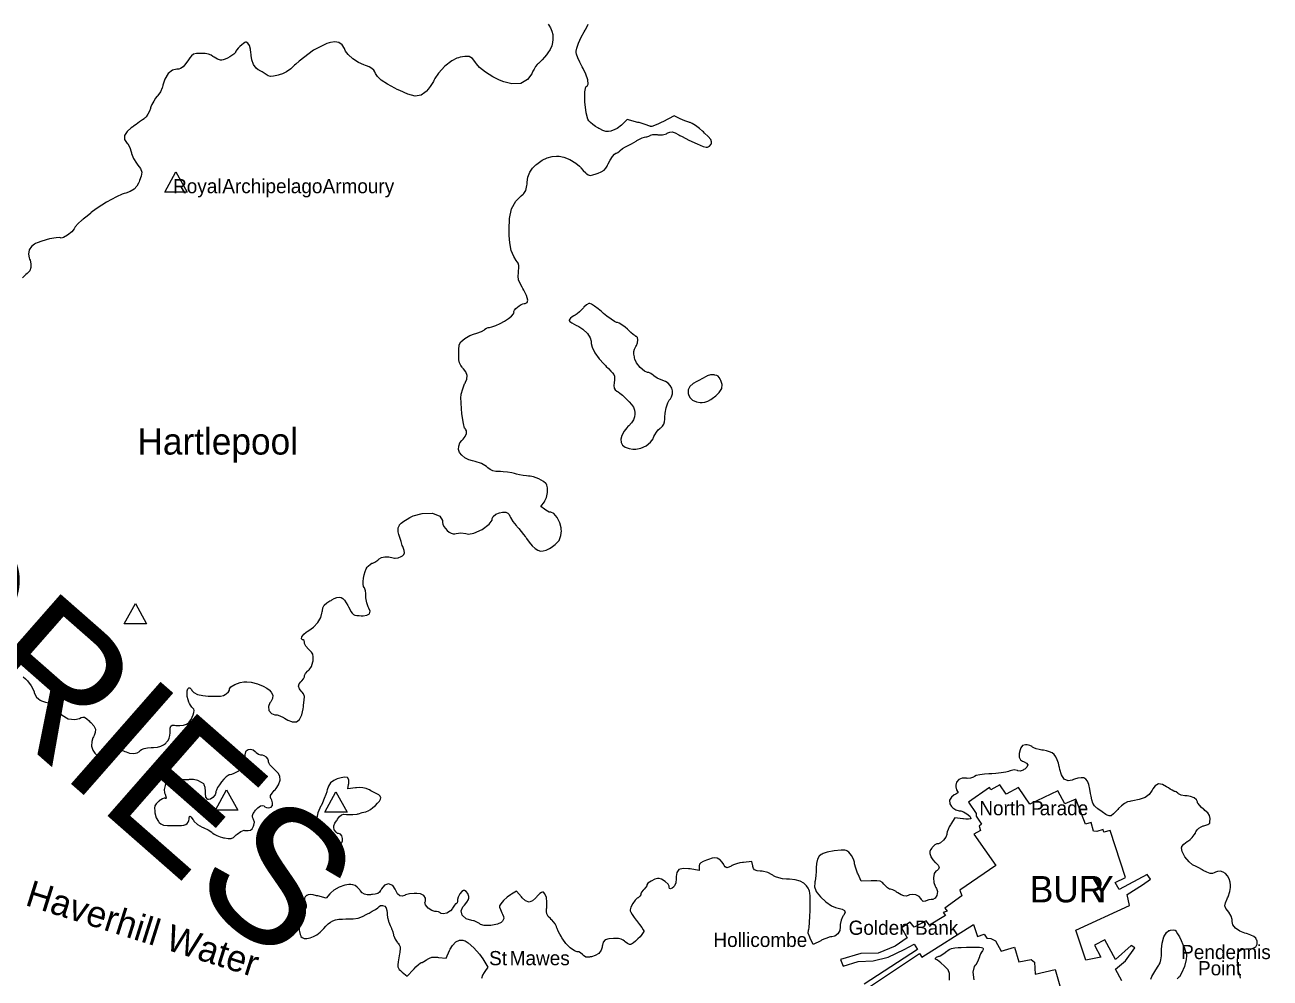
# Model space of a CAD drawing. Extents: x 0 to 24000, y 0 to 24000.
# Drawn here: x 16907 to 20159, y 15707 to 18196 of the extents above; entities that cross this region are included whole.
import ezdxf

# ---------------------------------------------------------------- set-up
doc = ezdxf.new("R2010")
doc.units = 0
for name, color, linetype in [('01B-LandmassTidal', 7, 'Continuous'), ('03C-BuiltUpHistoric', 7, 'Continuous'), ('06B-FeaturesSummit', 7, 'Continuous'), ('xx-NamesAreaXXX', 7, 'Continuous'), ('xx-NamesPlacesXXX', 7, 'Continuous'), ('xx-NamesWaterbodyXXXX', 7, 'Continuous')]:
    doc.layers.add(name, color=color, linetype=linetype)

msp = doc.modelspace()

# ---------------------------------------------------------------- linework, layer by layer
at = {"layer": '01B-LandmassTidal'}
for points in [[(18273.7, 18198), (18275.3, 18195.7), (18279.9, 18188.5), (18283.7, 18180.1), (18285.7, 18171.4), (18286.2, 18163.4), (18286.2, 18160.8), (18286.2, 18158.1), (18285.6, 18150), (18283.4, 18141), (18278.8, 18131.8), (18273, 18123.2), (18270.9, 18120.4), (18269.4, 18118.3), (18264.5, 18112.1), (18258.1, 18104.7), (18252.5, 18098.9), (18249.6, 18096.3), (18248.6, 18095.7), (18247.6, 18095.2), (18245.1, 18092.8), (18241, 18087.6), (18236.9, 18080.9), (18234.1, 18075.3), (18233.3, 18073.3), (18231, 18068), (18220.3, 18053.8), (18202.3, 18043.4), (18179.2, 18042.2), (18157.7, 18047.5), (18151, 18050.2), (18145.4, 18052.5), (18129.4, 18060.5), (18110.3, 18072.5), (18094.8, 18085.2), (18086.5, 18094.2), (18084.3, 18097.7), (18082.6, 18100.4), (18076.5, 18108.1), (18067.7, 18113.3), (18056.2, 18113.9), (18044, 18111.4), (18040, 18110.2), (18035.3, 18108.9), (18022, 18101.9), (18003.9, 18088), (17987.6, 18070.4), (17977.6, 18055.8), (17974.9, 18050.6), (17974, 18048.7), (17970.9, 18043.3), (17965.8, 18035.4), (17960.3, 18028), (17956.4, 18023.4), (17954.9, 18022), (17952.1, 18019.2), (17941.8, 18012.5), (17926.9, 18010.2), (17907.1, 18015.3), (17886.1, 18024.5), (17879.3, 18027.8), (17873, 18031), (17854.3, 18041), (17838, 18051.6), (17827.8, 18061.4), (17822.8, 18069.3), (17821.7, 18072.2), (17821.1, 18073.6), (17818.6, 18077.5), (17813.7, 18082.1), (17806.6, 18086.2), (17799.4, 18089.3), (17797, 18090.2), (17792.2, 18091.8), (17778.4, 18098), (17763.5, 18107.4), (17751.8, 18118.5), (17745, 18127.9), (17743.2, 18131.4), (17741.6, 18134.6), (17735.7, 18143.7), (17727.6, 18150.2), (17717.1, 18151.7), (17705.8, 18149.9), (17702.1, 18149), (17695.7, 18147.4), (17661.2, 18130.2), (17623.2, 18101.2), (17615, 18093.7), (17611.7, 18090.6), (17601.4, 18081.5), (17590.2, 18073.3), (17579.8, 18068.2), (17571.3, 18065.4), (17568.4, 18064.7), (17565.4, 18064), (17556.5, 18062.1), (17548.7, 18061.5), (17542.6, 18063.2), (17537.8, 18066.3), (17536.3, 18067.4), (17534.8, 18068.4), (17526.7, 18073.5), (17519.9, 18077.2), (17519, 18077.6), (17516.8, 18078.4), (17511.3, 18083), (17504.7, 18092.5), (17500.1, 18105.2), (17498, 18116.3), (17497.8, 18120), (17497.7, 18123.2), (17496.4, 18132.8), (17493.5, 18142.5), (17489.3, 18148.8), (17485.4, 18151), (17484.1, 18151), (17483.5, 18151), (17481.6, 18150), (17477.9, 18147.6), (17473.5, 18143.9), (17468.8, 18139.6), (17464.4, 18135.2), (17460.6, 18131), (17458, 18127.4), (17457.1, 18125.7), (17457.1, 18125.1), (17457.1, 18124.4), (17455.9, 18122.5), (17452.7, 18119.3), (17448.1, 18115.8), (17442.4, 18112.3), (17436.3, 18109.1), (17430.2, 18106.4), (17424.7, 18104.6), (17421.4, 18103.9), (17420.2, 18103.9), (17417.8, 18103.9), (17410.5, 18106.5), (17401.4, 18111.4), (17399.8, 18112.5), (17398.3, 18113.7), (17393.6, 18116.8), (17386.7, 18119.6), (17378.1, 18121.1), (17370, 18121.6), (17367.3, 18121.6), (17364.2, 18121.6), (17355.1, 18121.2), (17347.6, 18119.6), (17342.2, 18115.4), (17338, 18109.8), (17336.7, 18107.8), (17334.6, 18104.6), (17328, 18095.3), (17320.4, 18086.8), (17313.6, 18081.9), (17308.9, 18080.4), (17307.3, 18080.4), (17303.7, 18080.4), (17292.9, 18077.5), (17281.3, 18068.8), (17272.6, 18054.3), (17267.5, 18039), (17266.5, 18033.7), (17266.2, 18031.9), (17261.7, 18021.2), (17254.7, 18011.6), (17253.2, 18010.2), (17251.9, 18009), (17248.5, 18004.7), (17243.6, 17997), (17239.1, 17988.3), (17236.4, 17981.8), (17235.6, 17979.6), (17234.9, 17977.5), (17232.4, 17971.1), (17228.3, 17963), (17224, 17956.4), (17221.1, 17953), (17219.9, 17952.2), (17218.6, 17951.2), (17214.6, 17948.3), (17206.9, 17942.6), (17198, 17936.3), (17191.2, 17931.5), (17188.9, 17929.8), (17185.1, 17927.1), (17174.5, 17917.9), (17167.4, 17907.2), (17167.6, 17897), (17172.6, 17888.6), (17174.8, 17886.4), (17176, 17885.2), (17181.4, 17875.7), (17185.1, 17864.5), (17185.4, 17862.4), (17185.8, 17860.3), (17190.7, 17847.4), (17198.5, 17834.7), (17200.3, 17832.6), (17202.6, 17829.9), (17208.8, 17821.2), (17212.4, 17811.5), (17211.2, 17800.7), (17207, 17789.6), (17205.4, 17786), (17204, 17783.1), (17199.5, 17774.6), (17192.6, 17766.9), (17182.4, 17761.1), (17170.6, 17756.7), (17166.6, 17755.4), (17161.7, 17753.8), (17146.5, 17746.7), (17120.7, 17732.8), (17096.3, 17717.8), (17083.7, 17708.9), (17080.7, 17706), (17079.3, 17704.6), (17069.9, 17696.3), (17059.4, 17688.4), (17057.6, 17687.2), (17055.7, 17686), (17046.1, 17677.7), (17038.5, 17668.5), (17037.6, 17666.8), (17036, 17663.9), (17029.5, 17656.1), (17018.8, 17646.9), (17008, 17641), (17001.6, 17639.5), (17000, 17640.1), (16998, 17640.9), (16989.1, 17640.4), (16971.4, 17637.2), (16951.7, 17631.7), (16938.9, 17626.9), (16934.9, 17624.9), (16932, 17623.5), (16924.2, 17617.7), (16918.1, 17608.6), (16916.6, 17597.6), (16918.4, 17587.6), (16919.6, 17584.5), (16920.7, 17581.5), (16923, 17572.1), (16923.2, 17562.3), (16920, 17554.2), (16915.2, 17548.5), (16913.3, 17546.8), (16910.1, 17544), (16900.6, 17535.4)], [(16902.8, 16494), (16909.2, 16488.1), (16911.4, 16486), (16913.8, 16483.7), (16924, 16470.5), (16930.6, 16457.1), (16931.3, 16454.6), (16931.9, 16452.7), (16934.1, 16446.8), (16937.7, 16440.8), (16942.4, 16436.3), (16947.3, 16433.2), (16949, 16432.3), (16950.9, 16431.4), (16961.3, 16427.8), (16969.4, 16426), (16972.1, 16426), (16973.4, 16426), (16977.3, 16425.1), (16982, 16422.1), (16986.9, 16416.6), (16991.2, 16410.2), (16992.5, 16408), (16994.9, 16403.9), (17004.8, 16393.2), (17020.3, 16384.4), (17037.3, 16382.2), (17050.3, 16385.2), (17054, 16387.2), (17055.1, 16387.8), (17058.6, 16388.8), (17063.3, 16388), (17069, 16384.1), (17075.2, 16378.6), (17077.2, 16376.6), (17079.8, 16374.1), (17087, 16365.9), (17091.4, 16357.2), (17091.1, 16348.4), (17087.9, 16340.1), (17086.6, 16337.4), (17085.1, 16334.5), (17081.8, 16324.8), (17081.1, 16313.1), (17084.5, 16302.4), (17089.9, 16294.5), (17092.1, 16292.3), (17094.6, 16289.8), (17103.8, 16283.8), (17115.7, 16281), (17128.2, 16284.1), (17138.5, 16290.5), (17141.5, 16293.1), (17143.5, 16294.9), (17149.7, 16300.1), (17155.3, 16303), (17160.8, 16302.5), (17166.6, 16300), (17168.5, 16299), (17171.5, 16297.6), (17180.9, 16294.5), (17191.6, 16293.1), (17200.6, 16295), (17206.3, 16298.6), (17207.7, 16300.2), (17208.6, 16301.3), (17212.1, 16303.8), (17218.7, 16306.3), (17227.7, 16308.1), (17236.8, 16309), (17239.9, 16309.2), (17243.2, 16309.4), (17253.2, 16310.3), (17262.5, 16312.3), (17269.5, 16315.8), (17274.5, 16319.9), (17276, 16321.4), (17277.3, 16322.8), (17281.1, 16327.5), (17284.3, 16333.6), (17286, 16340.8), (17286.5, 16347.7), (17286.5, 16350), (17286.5, 16352.5), (17286.8, 16360), (17288.2, 16365.2), (17291.6, 16367.1), (17296.6, 16367.3), (17298.3, 16367.2), (17301.7, 16367), (17312, 16366.8), (17321.7, 16367.6), (17328.9, 16370), (17333.7, 16373.1), (17335.2, 16374.3), (17336.1, 16375), (17338.4, 16377.8), (17341.6, 16382.7), (17344.4, 16388.6), (17346.8, 16394.8), (17348.5, 16400.7), (17349.3, 16405.6), (17348.9, 16409.1), (17347.7, 16410.4), (17347.3, 16410.4), (17346.9, 16410.4), (17345.5, 16411.6), (17342.9, 16414.9), (17339.8, 16419.8), (17337.4, 16424.2), (17336.7, 16425.6), (17335.7, 16427.6), (17333.5, 16433.9), (17331.5, 16442.4), (17330.9, 16450.5), (17331.4, 16457.5), (17332.8, 16462.7), (17335.2, 16465.3), (17338.4, 16464.9), (17341.4, 16461.8), (17342.2, 16460.5), (17343.5, 16458.4), (17348.8, 16452.9), (17358.1, 16447.8), (17371.6, 16444.8), (17386, 16443.5), (17390.8, 16443.3), (17394.8, 16443.1), (17406.9, 16442.9), (17418.1, 16443.5), (17426, 16445.4), (17430.6, 16447.8), (17432, 16448.8), (17433.3, 16449.7), (17438.6, 16454.9), (17441.4, 16459.2), (17441.4, 16460.5), (17441.4, 16462.2), (17445.5, 16467.2), (17455.8, 16473.8), (17469.2, 16478.9), (17479.2, 16480.9), (17482.5, 16480.9), (17486.6, 16480.9), (17498.5, 16479.5), (17514.5, 16475.6), (17529.4, 16469.5), (17539.5, 16463.9), (17542.5, 16461.7), (17544.8, 16460), (17550.6, 16453.7), (17554.4, 16445.6), (17553.9, 16437.3), (17550.7, 16430.4), (17549.2, 16428.4), (17547.2, 16425.8), (17543.6, 16416.3), (17544.6, 16405.5), (17551.4, 16397.7), (17560.3, 16394.7), (17563.3, 16394.7), (17565.8, 16394.7), (17573.5, 16392.3), (17582.3, 16387.9), (17583.7, 16386.8), (17585.1, 16385.8), (17594, 16380.5), (17603.3, 16377), (17604.9, 16376.6), (17607.7, 16376.1), (17616.5, 16376.5), (17624.8, 16382.1), (17630.4, 16394.7), (17633.9, 16410.2), (17634.7, 16415.4), (17635.3, 16419.7), (17636.8, 16432.5), (17637.1, 16442.5), (17635.1, 16448.9), (17631.6, 16453.3), (17630.3, 16454.6), (17628.6, 16456.4), (17624.3, 16462.5), (17622.2, 16469.4), (17623.9, 16475.8), (17627.9, 16480.7), (17629.5, 16482.1), (17630.6, 16483), (17635.1, 16488.8), (17637.4, 16493.8), (17637.4, 16495.4), (17637.4, 16497.2), (17640.4, 16502.6), (17646.2, 16509.3), (17647.6, 16510.3), (17649.4, 16511.8), (17655.9, 16520.5), (17659.4, 16532.7), (17659.8, 16535.8), (17660, 16538.3), (17660.5, 16545.7), (17659.5, 16552.5), (17656, 16558.1), (17651.2, 16562.9), (17649.6, 16564.4), (17647.9, 16565.9), (17641, 16574.2), (17637.4, 16580.7), (17637.4, 16582.8), (17637.4, 16584.3), (17636.3, 16588.4), (17634.2, 16590.7), (17633.5, 16590.7), (17632.5, 16590.7), (17629.4, 16592.8), (17630.4, 16598.1), (17635.7, 16604.9), (17642.1, 16610.4), (17644.5, 16611.9), (17648.7, 16614.6), (17660.6, 16623.8), (17672.3, 16635.9), (17679.8, 16648.9), (17683.2, 16659.6), (17683.7, 16663.2), (17684.1, 16665.9), (17685.7, 16673.9), (17689, 16681), (17695.5, 16686.7), (17703.9, 16691.8), (17706.8, 16693.4), (17708.9, 16694.6), (17715.2, 16697.9), (17722.2, 16700.8), (17728.1, 16701.9), (17733.3, 16701.2), (17737.8, 16698.6), (17742.2, 16693.9), (17746.6, 16687.1), (17750.3, 16680.4), (17751.5, 16678.1), (17752.5, 16676.2), (17755.5, 16670.3), (17758.9, 16664.4), (17762.1, 16660), (17765.4, 16656.9), (17769.2, 16655), (17774, 16653.9), (17779.9, 16653.5), (17785.6, 16653.4), (17787.6, 16653.4), (17790.8, 16653.4), (17800.6, 16654.6), (17807.7, 16658.5), (17808.9, 16665.2), (17805.8, 16672.7), (17804.4, 16675), (17803.5, 16676.4), (17799.9, 16687.3), (17798.1, 16699.8), (17798.1, 16704), (17798.1, 16705.9), (17797.8, 16711.7), (17796.8, 16718.5), (17795.5, 16723.7), (17794.4, 16725.9), (17793.8, 16726.3), (17793, 16726.8), (17791.5, 16729.6), (17790.4, 16735.4), (17790.4, 16743), (17791.3, 16751.6), (17793.1, 16760.4), (17795.7, 16768.9), (17798.8, 16776), (17801.3, 16780.1), (17802.4, 16781.2), (17803.6, 16782.5), (17809.7, 16787.8), (17813.4, 16790.6), (17814.6, 16790.6), (17816.2, 16790.6), (17820.9, 16793.4), (17829, 16798.7), (17830.7, 16800), (17832.6, 16801.5), (17838.9, 16805.3), (17847.1, 16807.5), (17857.5, 16807.1), (17868.9, 16804.8), (17872.6, 16803.9), (17874.3, 16803.5), (17882.5, 16804.1), (17890.3, 16807.9), (17891.8, 16809), (17893.1, 16810.1), (17896.7, 16813.5), (17898.6, 16817.6), (17897.7, 16823.6), (17895.1, 16831.2), (17894.2, 16833.7), (17893, 16837), (17889.6, 16846.7), (17886.1, 16857.2), (17883.7, 16865.6), (17882.3, 16872.5), (17881.8, 16878), (17882.3, 16882.6), (17883.7, 16886.7), (17885.3, 16889.6), (17886, 16890.6), (17886.8, 16891.8), (17890.2, 16895), (17897, 16900.3), (17905.5, 16905.7), (17912.3, 16909.5), (17914.6, 16910.6), (17921.7, 16914), (17945, 16920.5), (17971.8, 16921.2), (17990.8, 16913.3), (17998.1, 16901.6), (17998.1, 16897.6), (17998.1, 16896.3), (17999, 16892.1), (18001.6, 16886.5), (18005.4, 16881), (18010, 16876), (18015.2, 16871.8), (18020.5, 16868.7), (18025.7, 16867.2), (18029.1, 16867.1), (18030.2, 16867.4), (18033.2, 16868.3), (18045.5, 16870.1), (18058.6, 16868.3), (18062, 16867.4), (18066, 16866.3), (18080, 16868.8), (18101.6, 16878.4), (18119.8, 16892.1), (18127.4, 16902.5), (18127.4, 16905.9), (18127.4, 16907.5), (18130.1, 16912.4), (18137.1, 16918.1), (18146.6, 16922.3), (18154.6, 16923.9), (18157.2, 16923.9), (18158.8, 16923.9), (18163.7, 16923.4), (18168.2, 16921.5), (18171.7, 16917.6), (18174.2, 16913), (18174.9, 16911.4), (18175.5, 16909.7), (18181.9, 16899.2), (18190, 16888.7), (18191.7, 16887.1), (18193.2, 16885.6), (18197.3, 16881), (18203.6, 16873.6), (18209.9, 16865.6), (18213.9, 16860), (18215.2, 16858), (18217.4, 16854.8), (18224.2, 16845.4), (18232.3, 16835.7), (18239.7, 16828.6), (18246.7, 16824.1), (18253.7, 16822.1), (18261, 16822.3), (18268.8, 16824.7), (18275.5, 16827.9), (18277.6, 16829), (18281.5, 16831.2), (18292.5, 16839), (18302.3, 16850.1), (18307.3, 16863.1), (18308.4, 16875), (18308.2, 16878.8), (18307.9, 16883), (18304.7, 16895.5), (18297.7, 16909.9), (18288.4, 16920.1), (18280.9, 16923.9), (18278.4, 16923.9), (18276.8, 16923.9), (18272.2, 16926.1), (18265.5, 16930.4), (18264.2, 16931.3), (18254.8, 16938.8), (18263.9, 16951), (18265.6, 16953.3), (18269.2, 16961.8), (18272.2, 16974.9), (18272.3, 16987.3), (18270.7, 16994.6), (18269.4, 16996.4), (18267.9, 16998.6), (18261.5, 17003.4), (18249.2, 17010.5), (18235.6, 17015.8), (18227.1, 17018), (18224.3, 17018), (18222.6, 17018), (18217.5, 17018.5), (18208.5, 17019.8), (18198.6, 17021.6), (18191.4, 17023.3), (18189, 17023.9), (18186.4, 17024.5), (18178.6, 17026.1), (18167.3, 17028), (18156.3, 17029.3), (18149.4, 17029.7), (18147, 17029.7), (18144.5, 17029.7), (18136.9, 17030.2), (18129, 17031.9), (18122.2, 17035.4), (18116.6, 17039.6), (18114.9, 17041.1), (18112.8, 17042.9), (18099.5, 17050.6), (18083.4, 17056.1), (18080, 17056.8), (18076.7, 17057.5), (18066.9, 17060.6), (18056.2, 17065.8), (18048.1, 17072.2), (18042.6, 17079.5), (18039.9, 17087.6), (18040.2, 17096), (18043.6, 17104.5), (18048.3, 17111), (18050.2, 17112.9), (18052, 17114.7), (18056.8, 17121.1), (18060.2, 17129), (18060.2, 17136.1), (18058, 17140.7), (18056.9, 17141.9), (18055.4, 17143.4), (18052.4, 17155.2), (18048.5, 17180.1), (18046.3, 17207.9), (18046, 17224.2), (18046.7, 17229.3), (18047, 17231.7), (18050.6, 17245.6), (18055.8, 17258.4), (18056.9, 17260.3), (18058.4, 17262.8), (18061.9, 17270.9), (18062.5, 17280.4), (18058.7, 17290), (18052.5, 17298.2), (18050.2, 17300.7), (18048.9, 17302.1), (18045.4, 17306.8), (18042.4, 17313.3), (18040.8, 17321.2), (18040.4, 17329.3), (18040.4, 17332), (18040.4, 17336.3), (18040.7, 17349.1), (18041.4, 17359.3), (18041.6, 17360.2), (18041.9, 17362.5), (18046.1, 17368.7), (18056, 17377.4), (18069.6, 17385.1), (18081.1, 17389.5), (18085.1, 17390.4), (18087.7, 17391.1), (18099.6, 17395.4), (18107.6, 17399.8), (18108.2, 17400.6), (18108.8, 17401.4), (18113, 17404.5), (18117.1, 17406.1), (18118.4, 17406.1), (18120.5, 17406.1), (18126.6, 17407.5), (18137, 17411.1), (18148.4, 17416.4), (18159.9, 17422.8), (18170.2, 17429.5), (18178.5, 17435.9), (18183.5, 17441.4), (18184.7, 17444.7), (18184.3, 17445.3), (18184, 17445.8), (18184.2, 17447.9), (18186, 17451.3), (18189.2, 17455.2), (18193.5, 17459.1), (18198.4, 17462.8), (18203.3, 17465.9), (18208.1, 17468), (18211.1, 17468.8), (18212.1, 17468.8), (18213.9, 17468.8), (18219.4, 17470.9), (18221.1, 17477.6), (18217.3, 17489.7), (18210.4, 17503.2), (18207.8, 17507.6), (18205.9, 17510.9), (18200.4, 17521), (18196.6, 17530.7), (18195.5, 17539.8), (18196.1, 17548.3), (18196.4, 17551.2), (18196.8, 17553.6), (18197.4, 17560.9), (18197.2, 17568.2), (18195.9, 17573.6), (18194.1, 17576.9), (18193.3, 17577.8), (18190.6, 17580.9), (18184, 17591.2), (18177.6, 17607.3), (18173.7, 17627.4), (18172.3, 17646.4), (18172.1, 17652.7), (18171.9, 17662.1), (18172.9, 17690.1), (18178, 17716.2), (18189.3, 17736), (18203.4, 17750.1), (18208.6, 17754.2), (18210, 17755.4), (18215.4, 17763.8), (18218.5, 17777), (18218.8, 17780.5), (18219.1, 17785), (18221.2, 17798.3), (18225.6, 17811.6), (18233, 17822.4), (18241.3, 17830.3), (18244.3, 17832.6), (18247.6, 17835.3), (18258.3, 17842.8), (18271.4, 17849.3), (18284.6, 17852.7), (18295.5, 17853.6), (18299.2, 17853.4), (18302.9, 17853.3), (18314.4, 17850.8), (18330.9, 17844.2), (18346.2, 17835), (18355.4, 17827.4), (18358, 17824.4), (18358.9, 17823.2), (18365.3, 17816.2), (18372.1, 17809.4), (18373.3, 17808.3), (18374.5, 17807.3), (18378.6, 17804.4), (18383.5, 17803), (18390.5, 17804.4), (18399.4, 17807.3), (18402.2, 17808.3), (18404.9, 17809.3), (18412.6, 17812.6), (18419.9, 17817), (18424.9, 17822.4), (18428, 17827.6), (18428.9, 17829.5), (18430.5, 17832.9), (18435.7, 17843), (18441.7, 17852.8), (18446.9, 17858.8), (18450.2, 17860.9), (18451.2, 17860.9), (18452.4, 17860.9), (18455.8, 17862.7), (18460, 17866.3), (18460.7, 17867.1), (18461.5, 17867.9), (18467.9, 17873), (18476.2, 17878.1), (18477.9, 17878.9), (18479.6, 17879.7), (18491.1, 17885.7), (18503.6, 17892.8), (18505.7, 17894.2), (18507.4, 17895.2), (18512.5, 17898), (18519.3, 17901.2), (18525.5, 17903.2), (18528.9, 17904), (18530, 17904), (18531.7, 17904), (18536.8, 17905.2), (18540.7, 17907.4), (18541, 17907.9), (18541.4, 17908.5), (18547.2, 17910), (18556.2, 17909.8), (18558.3, 17909.5), (18560.7, 17909.1), (18572.3, 17909.2), (18583, 17912), (18584.9, 17913), (18586.7, 17913.9), (18592, 17916.2), (18598, 17916.7), (18605.7, 17914), (18614.8, 17909.2), (18617.9, 17907.5), (18623.8, 17904.3), (18641.7, 17895.1), (18662.6, 17885.3), (18678.9, 17878.8), (18686.3, 17876.5), (18688.8, 17876.5), (18690.3, 17876.5), (18695.1, 17879.1), (18699.3, 17884.3), (18699.8, 17885.6), (18700.3, 17886.8), (18700.9, 17890.8), (18698.6, 17896.5), (18691.8, 17904.5), (18682.6, 17913.6), (18679.4, 17916.5), (18676.9, 17918.8), (18668.9, 17925.5), (18658.7, 17933.2), (18649.9, 17938.8), (18645, 17941.2), (18643.3, 17941.6), (18641.7, 17941.9), (18630.6, 17945.5), (18619, 17950.4), (18617.1, 17951.4), (18602.6, 17958.5), (18573.6, 17943.2), (18570.7, 17941.7), (18561.9, 17937.6), (18551.8, 17933.4), (18544.3, 17931.1), (18541.1, 17930.6), (18540.6, 17931), (18540.1, 17931.5), (18537, 17932.9), (18529.7, 17935.5), (18519.8, 17938.4), (18511.3, 17940.8), (18508.5, 17941.6), (18480.3, 17948.7), (18467.3, 17936.1), (18465.4, 17934.4), (18453.7, 17925.9), (18441.6, 17919.9), (18439.5, 17919.3), (18437.5, 17918.7), (18431.3, 17917.5), (18424.2, 17917.8), (18416.4, 17920.4), (18408.4, 17924.5), (18405.8, 17925.9), (18403.7, 17927.1), (18397.8, 17930.8), (18390.2, 17936.3), (18384.1, 17941.5), (18381, 17944.7), (18380.3, 17945.9), (18377.3, 17950.3), (18373.1, 17966.5), (18369.3, 17995.1), (18369.7, 18021.5), (18372.3, 18034.2), (18374.8, 18035.7), (18376.1, 18036.5), (18378.2, 18041.5), (18377.2, 18052.2), (18372, 18067.4), (18365.2, 18082), (18362.7, 18086.7), (18361.1, 18089.7), (18356.6, 18099), (18351.5, 18110.4), (18348.2, 18119.6), (18347, 18124), (18347, 18125.5), (18347, 18127.9), (18348.5, 18135.3), (18353, 18148.2), (18360.4, 18163.9), (18367.8, 18177.8), (18370.5, 18182.3), (18371.6, 18184.4), (18375, 18190.4), (18378.7, 18197.8)], [(20082.1, 15706.6), (20080, 15716.8), (20079.4, 15718.4), (20078, 15721.8), (20075.8, 15732.7), (20074.2, 15749.8), (20074.7, 15765.7), (20076.1, 15774.2), (20077.4, 15776.4), (20078.2, 15777.6), (20084.9, 15781.5), (20096, 15783.1), (20099.7, 15783.1), (20103.3, 15783.1), (20113.8, 15784.5), (20122.5, 15788.6), (20126, 15795.7), (20125.2, 15803.5), (20124.4, 15805.8), (20124, 15807.2), (20121.7, 15811.3), (20116.9, 15815.5), (20109.2, 15819.2), (20100.4, 15822.2), (20097.4, 15823.1), (20093.1, 15824.4), (20080.5, 15829.5), (20068.9, 15837.1), (20062.2, 15846.4), (20060.1, 15854.8), (20060.1, 15857.6), (20060.1, 15860.4), (20057.3, 15868.9), (20051.7, 15878.8), (20050.3, 15880.3), (20048.6, 15882.4), (20043.7, 15889), (20041.3, 15895.8), (20042.9, 15904), (20046.9, 15913.7), (20048.4, 15916.8), (20049.4, 15919.1), (20053.9, 15932.8), (20056.2, 15943.4), (20056.2, 15947), (20056.2, 15949.5), (20055.3, 15957.2), (20052.6, 15966.2), (20048.5, 15973.9), (20043.2, 15979.8), (20036.9, 15984), (20029.9, 15986.1), (20022.4, 15985.8), (20016.5, 15984), (20014.7, 15983), (20013.2, 15982.2), (20008.5, 15980.3), (20002.5, 15980.2), (19994.3, 15983.3), (19984.8, 15988.4), (19981.7, 15990.1), (19981, 15990.6), (19973.1, 15994.7), (19962.6, 16000), (19960.6, 16001.1), (19957, 16002.7), (19947.6, 16010.4), (19936.6, 16023.8), (19929.6, 16038), (19928, 16047.1), (19928.8, 16049.7), (19929.1, 16050.7), (19934.3, 16057.2), (19942.6, 16063.9), (19944.5, 16065), (19946, 16065.9), (19950.3, 16069.1), (19956.1, 16074.6), (19961.2, 16080.8), (19964.1, 16085.3), (19964.9, 16086.9), (19965.7, 16088.7), (19968.8, 16093.8), (19973.3, 16098.8), (19979, 16102.3), (19984.5, 16104.4), (19986.4, 16104.9), (19988.5, 16105.5), (19997, 16108.4), (20001.6, 16111.2), (20001.7, 16111.6), (20002.1, 16114.6), (20002.7, 16123.7), (20001.3, 16131.6), (19996.5, 16138.4), (19989.3, 16144.9), (19986.8, 16146.9), (19985.2, 16148.4), (19980.4, 16152.8), (19975, 16158.2), (19971.4, 16162.8), (19970, 16165), (19970, 16165.7), (19970, 16167.4), (19967.5, 16172.2), (19960.8, 16177.7), (19951.1, 16181.6), (19942.6, 16183), (19939.8, 16183), (19936.6, 16183), (19926.9, 16184.6), (19919.7, 16188), (19919, 16188.9), (19918.3, 16189.6), (19914.4, 16193), (19911.4, 16194.7), (19910.4, 16194.7), (19909.8, 16194.7), (19907.8, 16195.5), (19903.6, 16197.6), (19898.2, 16200.7), (19893.8, 16203.6), (19892.4, 16204.5), (19889.1, 16206.8), (19878.6, 16212.4), (19868.1, 16214), (19859.6, 16209.2), (19853.3, 16200.9), (19851.6, 16197.9), (19850, 16194.9), (19843.7, 16186.7), (19833.1, 16178.8), (19817.7, 16173.3), (19801.1, 16169.8), (19795.5, 16168.8), (19793.4, 16168.6), (19787.1, 16166.9), (19779.3, 16163.1), (19771.1, 16156.7), (19763.8, 16149.7), (19761.4, 16147.3), (19758.8, 16144.5), (19750.7, 16136.2), (19744.1, 16131), (19738.7, 16130.5), (19733.6, 16132.7), (19732, 16133.6), (19730.6, 16134.4), (19720.5, 16140.8), (19709.6, 16148.9), (19707.7, 16150.4), (19705.9, 16152), (19700.7, 16157.2), (19696.2, 16164.1), (19693.4, 16172.8), (19691.7, 16182.2), (19691.2, 16185.3), (19690.7, 16189.2), (19688.8, 16200.6), (19686.1, 16212.4), (19682.7, 16221.1), (19678.4, 16226.8), (19672.9, 16229.8), (19665.9, 16230.4), (19657.1, 16228.8), (19648.8, 16226.3), (19646.2, 16225.3), (19642.8, 16224.1), (19632.2, 16222.5), (19621.9, 16226.3), (19614.5, 16237.4), (19609.9, 16251.8), (19608.9, 16256.7), (19608.3, 16259.5), (19606.3, 16268), (19603.3, 16277.3), (19599.7, 16284.8), (19595.4, 16290.6), (19590, 16295), (19583.4, 16298.3), (19575.2, 16300.6), (19567.9, 16301.8), (19565.4, 16302.2), (19563.1, 16302.4), (19556.4, 16303.7), (19548.4, 16305.9), (19542, 16308.3), (19539, 16310), (19538.3, 16310.8), (19537.8, 16311.6), (19531.8, 16314.7), (19524.9, 16316.3), (19522.7, 16316.3), (19520.2, 16316.3), (19512.8, 16314.1), (19508.1, 16308), (19507.4, 16306.1), (19506.2, 16303), (19503.7, 16293.5), (19503.7, 16284), (19507.5, 16277.1), (19513.1, 16273.4), (19515.2, 16272.7), (19517.4, 16272), (19523.5, 16268.5), (19526.4, 16263.7), (19524, 16258), (19518.5, 16253), (19516.4, 16251.6), (19514.5, 16250.3), (19507, 16247.1), (19500.7, 16248.1), (19499.5, 16248.8), (19498.4, 16249.5), (19491.1, 16250.6), (19480.6, 16248.2), (19478, 16247.3), (19475.8, 16246.6), (19469.3, 16245.2), (19457.1, 16243.2), (19443, 16241.6), (19432.2, 16240.8), (19428.6, 16240.6), (19424.7, 16240.5), (19413.2, 16239.7), (19401, 16238), (19392, 16235.7), (19387.2, 16233.7), (19385.9, 16232.8), (19384.5, 16231.8), (19376.5, 16228.8), (19367.9, 16228.4), (19366.2, 16228.8), (19363.5, 16229.3), (19354.8, 16229.2), (19346.2, 16225.7), (19340.7, 16218.7), (19338.8, 16211), (19338.8, 16208.4), (19338.8, 16206.1), (19340.3, 16198.9), (19342.9, 16194.1), (19343.5, 16193.9), (19343.8, 16193.8), (19343.7, 16191), (19338.8, 16187.3), (19337.2, 16186.5), (19334.5, 16185.2), (19327.1, 16179.5), (19322.2, 16171.3), (19322.8, 16162.4), (19327.1, 16155.1), (19329, 16153.2), (19330.4, 16151.8), (19339, 16146.4), (19347.1, 16143.8), (19349.8, 16143.8), (19351.9, 16143.8), (19358.3, 16141.6), (19367.6, 16136.2), (19375, 16129.6), (19378, 16125), (19378, 16123.4), (19378, 16123.2), (19376.4, 16122.5), (19371.9, 16122.2), (19365.1, 16122.4), (19358.9, 16122.8), (19356.8, 16123), (19335.7, 16125.4), (19325.5, 16109.3), (19324.4, 16107.5), (19321.6, 16102.2), (19318.3, 16095), (19316.1, 16088.7), (19315.3, 16085), (19315.3, 16083.8), (19315.3, 16081.7), (19312.8, 16075.4), (19306.7, 16066.8), (19298.7, 16060.2), (19292.9, 16057.5), (19291, 16057.5), (19289.2, 16057.5), (19284, 16054.7), (19277.6, 16049.1), (19276.5, 16047.7), (19275.5, 16046.3), (19272.8, 16042), (19271, 16037.2), (19271.1, 16032.1), (19272.4, 16027.3), (19273, 16025.8), (19273.5, 16024.1), (19278.6, 16015.6), (19285, 16008.6), (19286.3, 16007.7), (19288, 16006.5), (19292.8, 16002.1), (19295.3, 15996.6), (19293.6, 15991.5), (19289.4, 15987.8), (19287.8, 15987), (19286, 15986), (19282.2, 15980.1), (19280, 15969.2), (19281.5, 15956.4), (19285, 15946.7), (19286.7, 15943.8), (19288.1, 15941.4), (19290.3, 15933), (19289.3, 15922.9), (19284.4, 15915.4), (19278.2, 15912.5), (19276.1, 15912.5), (19274, 15912.5), (19267.9, 15911.3), (19261.4, 15909.1), (19260.4, 15908.5), (19259, 15907.8), (19253.6, 15907), (19249.5, 15910.9), (19248.6, 15912.5), (19247.5, 15914.5), (19242.5, 15919.8), (19234.2, 15924.3), (19224.9, 15925.7), (19217.8, 15924.4), (19215.7, 15923.5), (19214.1, 15922.8), (19209.1, 15921.2), (19203.1, 15921.5), (19195.4, 15924.8), (19186.8, 15929.9), (19184, 15931.7), (19182.4, 15932.8), (19174, 15937.2), (19168.2, 15939.5), (19166.3, 15939.5), (19165.5, 15939.6), (19159.9, 15943), (19153.4, 15949.3), (19152.2, 15950.9), (19150.9, 15952.4), (19146.7, 15956.7), (19140.7, 15959.8), (19131.9, 15960.9), (19121, 15960.8), (19117.3, 15960.7), (19091.4, 15960.3), (19083.2, 15978.3), (19082, 15980.9), (19077.1, 15994.2), (19074.3, 16005.5), (19074.2, 16006.9), (19074, 16009.6), (19071.6, 16017.2), (19066.2, 16027.3), (19059.3, 16035.6), (19053.9, 16039.7), (19051.8, 16040.3), (19048.9, 16041.2), (19038.8, 16041.4), (19020.6, 16039.7), (19002.4, 16036), (18992.1, 16032.7), (18989.1, 16030.9), (18987.2, 16029.7), (18981.8, 16025.2), (18977.2, 16017.6), (18974.9, 16006.7), (18974.2, 15994.8), (18974.2, 15990.9), (18974.2, 15986.7), (18973.2, 15974.1), (18971.2, 15960.7), (18970.7, 15958.7), (18970, 15956), (18969.4, 15945.1), (18972.9, 15935.4), (18974.2, 15933.2), (18976.5, 15929.4), (18985.2, 15919.1), (18999.3, 15906), (19014.3, 15895.9), (19024.4, 15891.2), (19027.9, 15890.5), (19031.3, 15889.9), (19041.3, 15887.4), (19048.2, 15883.5), (19049.3, 15878.1), (19046.1, 15872.2), (19044.8, 15870.5), (19043.5, 15868.9), (19038.9, 15858.6), (19036.9, 15847.3), (19036.9, 15843.5), (19036.9, 15840.5), (19035.2, 15831.3), (19030.3, 15822.2), (19022.6, 15816.5), (19014.8, 15814.5), (19012.2, 15814.5), (19011.1, 15814.5), (19007.7, 15813.7), (19001.3, 15811.6), (18993.6, 15808.5), (18987.5, 15805.7), (18985.6, 15804.7), (18966.4, 15795.2), (18958.5, 15810.9), (18957.2, 15813.6), (18953.3, 15824.3), (18953.5, 15832.1), (18954.2, 15833.3), (18954.7, 15834.2), (18955.6, 15839.5), (18956.8, 15851.8), (18957.6, 15868.4), (18958.1, 15882.6), (18958.2, 15887.4), (18958.2, 15891), (18958.2, 15901.8), (18958.1, 15913.2), (18957.8, 15922), (18957.2, 15928.9), (18956.1, 15934.2), (18954.7, 15938.4), (18952.8, 15941.9), (18950.9, 15944.6), (18950.3, 15945.4), (18948.4, 15947.9), (18941.7, 15954.6), (18931.9, 15960.4), (18918.7, 15963.7), (18904.5, 15965.2), (18899.7, 15965.4), (18896.4, 15965.6), (18886.3, 15966.6), (18875.9, 15968.6), (18867.7, 15971.5), (18862.5, 15974.4), (18860.9, 15975.6), (18859.3, 15976.9), (18847.2, 15982.4), (18832.8, 15985.9), (18829.9, 15986.2), (18827.3, 15986.4), (18819.3, 15987.5), (18813.1, 15989.5), (18809.9, 15993.3), (18808.4, 15998.2), (18808, 15999.9), (18805.6, 16011.7), (18783.7, 16008.9), (18781.3, 16008.7), (18774.4, 16007.6), (18765.7, 16005.5), (18758.3, 16003.1), (18754.6, 16001.5), (18753.5, 16000.7), (18751.7, 15999.5), (18745.9, 15996.4), (18740.2, 15995.2), (18736, 15997.3), (18733.6, 16001.2), (18733.1, 16002.6), (18732.7, 16003.7), (18728.4, 16010.2), (18722.2, 16016.3), (18721, 16017.1), (18719.6, 16018), (18715.1, 16020.4), (18709.5, 16021.4), (18701.8, 16020), (18692.9, 16017), (18690, 16016), (18687.1, 16015), (18678.7, 16011.9), (18672.2, 16008.2), (18669.1, 16004.2), (18668.4, 16000.1), (18668.4, 15998.7), (18668.4, 15988.1), (18644.5, 15992), (18640.1, 15992.7), (18626.7, 15993.6), (18615.4, 15990.7), (18609.7, 15982.6), (18608.3, 15972.1), (18608.5, 15968.5), (18608.5, 15966.4), (18607.2, 15956), (18603.8, 15948), (18603, 15947), (18601.8, 15945.6), (18597.8, 15942.1), (18593.7, 15940.2), (18591, 15941.3), (18590, 15944.4), (18590, 15945.4), (18590, 15947), (18586.9, 15952), (18579.4, 15959.2), (18570.2, 15965), (18563.9, 15967.3), (18561.8, 15967.3), (18559.6, 15967.3), (18552.9, 15965.4), (18542.8, 15960.5), (18534.6, 15954.6), (18531.2, 15950.7), (18531.2, 15949.3), (18531.2, 15948), (18528.9, 15944.2), (18524.5, 15938.9), (18523.4, 15938), (18522.3, 15937), (18517.9, 15931.4), (18515.5, 15927.2), (18515.5, 15925.8), (18515.5, 15924.6), (18513.2, 15920.9), (18508.8, 15917), (18507.7, 15916.4), (18505.9, 15915.4), (18501.2, 15910.8), (18494.8, 15902), (18490, 15892.2), (18488.1, 15885.7), (18488.1, 15883.5), (18488.1, 15882.5), (18489.5, 15879.6), (18493.2, 15873.2), (18498.9, 15865.2), (18503.9, 15858.6), (18505.7, 15856.4), (18507.5, 15854.2), (18512.6, 15847.4), (18518.2, 15839.4), (18522, 15833), (18523.4, 15830.3), (18523.4, 15829.4), (18523.4, 15828.5), (18522.1, 15825.8), (18518.8, 15820.8), (18514, 15815.2), (18508.3, 15809.3), (18502.2, 15803.8), (18496.4, 15799.2), (18491.3, 15796), (18488.6, 15794.9), (18487.7, 15794.9), (18486.1, 15794.9), (18481.2, 15797.2), (18475.4, 15801.7), (18474.4, 15802.7), (18473.5, 15803.8), (18470.1, 15806.4), (18464.6, 15808.8), (18457.6, 15810.2), (18450.8, 15810.5), (18448.5, 15810.5), (18444.5, 15810.5), (18432.6, 15809.8), (18423, 15807), (18417.8, 15800.9), (18415.6, 15793.2), (18415.2, 15790.6), (18414.7, 15787.8), (18411.9, 15779.7), (18406, 15771.7), (18396.8, 15766.1), (18387.1, 15763), (18383.8, 15762.3), (18381.5, 15761.8), (18372.6, 15762.1), (18365.9, 15766), (18364.6, 15767.4), (18363.6, 15768.5), (18358.1, 15772.9), (18353.9, 15775.3), (18352.4, 15775.3), (18350, 15775.3), (18342.6, 15778.1), (18331.4, 15786), (18320, 15797.8), (18312, 15808.7), (18309.7, 15812.5), (18308.4, 15814.8), (18304.4, 15821.6), (18300.1, 15830), (18297.1, 15836.7), (18296, 15839.8), (18296, 15840.7), (18296, 15841.5), (18294.9, 15843.9), (18291.9, 15848.6), (18287.4, 15854.4), (18283.3, 15858.9), (18281.9, 15860.3), (18279.9, 15862.3), (18274.3, 15868.2), (18270.4, 15874.6), (18269.3, 15881.3), (18269.8, 15888.3), (18270.1, 15890.5), (18270.6, 15894.1), (18270.8, 15905.1), (18269.2, 15917.8), (18265.4, 15927.1), (18261.4, 15931), (18260, 15931.3), (18259.2, 15931.4), (18256.6, 15930.7), (18252.4, 15928.1), (18247.7, 15924), (18244.1, 15920.1), (18243.1, 15918.7), (18241, 15916), (18233.4, 15908.7), (18224.2, 15905.4), (18214.7, 15909.1), (18206.3, 15916.7), (18203.9, 15919.5), (18190.9, 15934), (18178, 15926.6), (18175.1, 15924.9), (18167.1, 15918.8), (18157.2, 15909.7), (18150, 15900.9), (18147.1, 15895.8), (18147, 15894), (18147, 15892.2), (18149, 15886.6), (18152.8, 15877.5), (18153.7, 15875.6), (18154.6, 15873.7), (18157, 15867.8), (18158.1, 15862.7), (18156.8, 15858.8), (18154.2, 15855.5), (18153.3, 15854.4), (18151.1, 15852.1), (18141.5, 15847.6), (18124.3, 15844), (18107.1, 15844.1), (18097.5, 15846.6), (18095.3, 15848.6), (18094.3, 15849.5), (18087.5, 15853.5), (18080.4, 15856.2), (18079.2, 15856.4), (18074.3, 15857.1), (18060.1, 15862.1), (18049, 15871.4), (18046.6, 15883.1), (18051.3, 15893.4), (18053.7, 15896), (18055.1, 15897.5), (18061.4, 15905.6), (18065.6, 15912.7), (18065.9, 15913.7), (18066.5, 15915.2), (18066.3, 15920.5), (18063.8, 15927.8), (18059.4, 15933.6), (18055.4, 15936), (18054.1, 15936), (18052.7, 15936), (18048.7, 15933.4), (18043.2, 15926.8), (18039, 15918.3), (18037.3, 15911.9), (18037.3, 15909.7), (18037.3, 15908.1), (18036.1, 15903.3), (18034, 15900.7), (18033.4, 15900.7), (18032.3, 15900.7), (18029.1, 15897.9), (18025.4, 15892.6), (18024.7, 15891.3), (18023.8, 15889), (18018.5, 15883), (18009.4, 15877), (18000, 15874.5), (17994.1, 15875.7), (17993, 15876.8), (17992.4, 15877.4), (17987.4, 15879.8), (17981.9, 15881.1), (17980, 15881.1), (17977.5, 15881.1), (17969.9, 15883.7), (17960.4, 15889.9), (17953.9, 15898), (17952.1, 15904.1), (17952.6, 15905.8), (17953.2, 15908.2), (17953.3, 15915.8), (17949.5, 15922.7), (17940.9, 15926.8), (17930.8, 15928.2), (17927.5, 15928.2), (17923.5, 15928.2), (17911.4, 15926.8), (17901.4, 15924.2), (17900.5, 15923.5), (17898.8, 15922.4), (17893, 15920.8), (17886.2, 15922.1), (17880.3, 15927.2), (17876.6, 15933.7), (17875.8, 15936), (17874.6, 15939.5), (17867.9, 15949.1), (17857.3, 15953.6), (17846.2, 15949.5), (17838.2, 15940.3), (17836.6, 15936.8), (17835.9, 15935.4), (17833.3, 15931.3), (17828.9, 15928), (17822.4, 15926.1), (17814.8, 15925.2), (17812.3, 15925), (17809.6, 15924.9), (17801.5, 15924.7), (17794.3, 15926), (17788.4, 15930), (17783.3, 15935.6), (17781.7, 15937.6), (17780.2, 15939.4), (17775.4, 15944.4), (17769.7, 15948.7), (17763.9, 15951), (17758.7, 15951.7), (17757, 15951.7), (17753.3, 15951.7), (17742.5, 15949.8), (17727.8, 15944.6), (17714.5, 15937), (17706.3, 15930.1), (17704, 15927.4), (17693.8, 15915.6), (17671.9, 15921.5), (17669, 15922.2), (17660.4, 15924.2), (17652.5, 15925.3), (17647, 15924.7), (17643.5, 15923), (17642.5, 15922.3), (17641.6, 15921.6), (17639.1, 15919.2), (17637.6, 15915.9), (17637.9, 15911.6), (17639.2, 15906.9), (17639.7, 15905.4), (17640.4, 15903.7), (17641.7, 15898.4), (17641.5, 15892), (17638.7, 15884.2), (17634.3, 15876), (17632.7, 15873.3), (17630.8, 15869.8), (17626, 15858.8), (17622.9, 15845.4), (17623.5, 15831.9), (17626.3, 15820.8), (17627.6, 15817.2), (17628.1, 15816), (17631.1, 15812.7), (17636.7, 15810.3), (17643.9, 15810.1), (17652.1, 15811.8), (17661, 15815.3), (17670, 15820.3), (17678.6, 15826.9), (17684.6, 15832.7), (17686.4, 15834.8), (17688, 15836.8), (17693.1, 15842.5), (17699.3, 15848.6), (17705.3, 15853.3), (17711.7, 15856.7), (17718.8, 15859.1), (17726.9, 15860.5), (17736.5, 15861.3), (17745.1, 15861.5), (17748, 15861.5), (17752.2, 15861.5), (17765, 15861.9), (17777.6, 15863.8), (17789.3, 15868), (17800.4, 15873.6), (17804, 15875.6), (17806.5, 15877), (17814.1, 15881.4), (17822.6, 15886.6), (17828.8, 15890.8), (17831.5, 15892.8), (17831.8, 15893.2), (17832.4, 15894.3), (17835.9, 15896.3), (17841.5, 15896.6), (17847.1, 15894.6), (17850.2, 15891.7), (17850.7, 15890.5), (17850.9, 15889.7), (17852.3, 15883.5), (17853, 15877.3), (17853, 15875.2), (17853, 15872.8), (17854.3, 15865.4), (17856.7, 15856.3), (17857.3, 15854.8), (17857.9, 15853.4), (17861.4, 15844.8), (17864.4, 15837.1), (17864.8, 15836), (17865.3, 15835), (17867.8, 15827.6), (17870, 15819.7), (17870.3, 15818.4), (17870.5, 15817), (17874.2, 15808.7), (17879.7, 15800.5), (17880.8, 15799.2), (17882, 15798), (17885, 15794), (17887.1, 15788.8), (17887.5, 15782.6), (17886.7, 15776.2), (17886.4, 15774.1), (17885.8, 15770.6), (17884, 15760.1), (17882.4, 15749.6), (17881.6, 15742.1), (17881.7, 15736.7), (17882.7, 15732.7), (17884.9, 15729.5), (17888.1, 15726.5), (17891.5, 15723.7), (17892.6, 15722.7), (17905.5, 15711.8), (17922, 15729.8), (17923.7, 15731.5), (17928.7, 15736.8), (17935, 15742.5), (17940, 15746.4), (17942.4, 15747.8), (17943.2, 15747.8), (17944.7, 15747.8), (17949.3, 15750.1), (17956.3, 15754.6), (17957.7, 15755.6), (17959.1, 15756.7), (17963.6, 15759.4), (17969.7, 15761.5), (17977.4, 15762), (17985.3, 15761.5), (17987.9, 15761.2), (18007.9, 15758.8), (18016.5, 15778.8), (18018, 15782.4), (18023.9, 15792.6), (18032.6, 15801.7), (18042.6, 15805.9), (18051.1, 15806.1), (18053.7, 15805.4), (18056.8, 15804.7), (18065.2, 15799), (18079.6, 15786.2), (18094.2, 15769.9), (18103.3, 15757.4), (18105.9, 15752.9), (18116.5, 15735.3), (18108.2, 15723.9), (18106.6, 15721.8), (18102.6, 15714.7), (18100, 15706.2)], [(19847.5, 15704.2), (19850.7, 15710.9), (19855.3, 15719.5), (19861, 15728.9), (19866.8, 15737.8), (19868.8, 15740.8), (19869.8, 15742.2), (19872.1, 15747.1), (19874.3, 15755.1), (19875.5, 15765.2), (19875.9, 15774.5), (19875.9, 15777.6), (19875.9, 15782.9), (19877.4, 15798.6), (19881.7, 15815), (19888.6, 15826.2), (19895.3, 15831.1), (19897.8, 15831.7), (19899.2, 15832.1), (19905.8, 15832.9), (19910.7, 15832.4), (19911.2, 15832.1), (19912, 15831.5), (19913.9, 15829), (19917.8, 15822.8), (19922.3, 15814.5), (19927, 15804.8), (19931.7, 15794.6), (19935.8, 15784.8), (19938.8, 15776.3), (19940.3, 15771.4), (19940.6, 15769.8), (19941.2, 15766.3), (19940.1, 15755.3), (19935.5, 15737.4), (19928.2, 15720.3), (19922.4, 15710.7), (19919.8, 15708.2), (19916.6, 15705.3)], [(19321.9, 15702), (19322.3, 15719.3), (19318.8, 15728.5), (19312.7, 15734.8), (19310.6, 15736.8), (19308.8, 15738.6), (19299.2, 15747.3), (19290.9, 15753.8), (19289.8, 15754.5), (19288.7, 15755), (19285.8, 15756.9), (19285.1, 15759), (19288.3, 15761.3), (19293.8, 15763.9), (19295.7, 15764.7), (19297.7, 15765.6), (19307.5, 15771.3), (19315.5, 15777.4), (19316.5, 15778.4), (19317.4, 15779.5), (19321.1, 15782.1), (19327.3, 15784.6), (19335.9, 15786.2), (19344.9, 15786.9), (19347.8, 15787), (19352.5, 15787.2), (19366.6, 15787.5), (19381.4, 15787.8), (19392.5, 15787.8), (19400.4, 15787.5), (19405.7, 15786.9), (19408.8, 15785.9), (19410.1, 15784.5), (19410.2, 15783.1), (19410.2, 15782.7), (19410, 15781.9), (19408.3, 15778.3), (19406.2, 15775.6), (19405.8, 15775.3), (19405.5, 15775), (19402.9, 15770.5), (19400.3, 15763.5), (19400, 15761.9), (19399.6, 15760.4), (19395.7, 15750.9), (19390.4, 15742.1), (19389.4, 15740.8), (19386.6, 15737.2), (19382.7, 15722.8), (19385.8, 15702.2)]]:
    msp.add_lwpolyline(points, dxfattribs=at)
for points in [[(18366.2, 17457.5), (18365.2, 17456.2), (18361.8, 17452.6), (18355.9, 17447.2), (18349.2, 17441.9), (18344.3, 17438.5), (18342.7, 17437.5), (18341.1, 17436.7), (18336.7, 17433.8), (18332.1, 17430.1), (18329.2, 17426.9), (18328.4, 17425), (18328.5, 17424.5), (18328.7, 17423.9), (18330.7, 17421.9), (18335.5, 17418.3), (18342.2, 17414.2), (18348.1, 17411), (18350.1, 17410), (18353.9, 17408.2), (18364.8, 17401.2), (18376.2, 17390.6), (18383.6, 17379.2), (18386.2, 17370.5), (18386.2, 17367.7), (18386.2, 17364.3), (18388.4, 17354.2), (18395.4, 17339.6), (18407, 17323.8), (18419.1, 17310.7), (18423.4, 17306.5), (18425.5, 17304.5), (18431.7, 17298.5), (18437.9, 17292.1), (18442.3, 17287.1), (18445.1, 17282.8), (18446.7, 17278.9), (18447.3, 17274.9), (18447.1, 17270.1), (18446.7, 17265.7), (18446.6, 17264.2), (18446.2, 17261.7), (18445.6, 17254.2), (18446.3, 17247.8), (18449.3, 17243.2), (18453.6, 17239.7), (18455.2, 17238.7), (18456.6, 17237.8), (18460.7, 17234.7), (18467.8, 17228.8), (18475.5, 17221.8), (18481.2, 17216.3), (18483, 17214.4), (18485.3, 17212.2), (18491.6, 17205.2), (18496.7, 17197.8), (18499.2, 17190.4), (18499.9, 17183.7), (18499.9, 17181.5), (18499.9, 17179.3), (18499.2, 17172.7), (18496.6, 17165.2), (18491.2, 17157.3), (18484.5, 17149.5), (18482.2, 17147), (18479.7, 17144.2), (18472.8, 17135.3), (18466.7, 17124.3), (18463.9, 17114.4), (18464.5, 17105.7), (18468.3, 17098.6), (18475.2, 17093.2), (18485.3, 17089.7), (18495, 17088.6), (18498.3, 17088.6), (18502.6, 17088.6), (18515.7, 17090.6), (18530.1, 17096.5), (18541.3, 17106.1), (18547.8, 17115.6), (18549.3, 17119.1), (18549.9, 17120.9), (18552.4, 17125.9), (18556.7, 17132.6), (18561.6, 17138.6), (18565.2, 17142.1), (18566.5, 17143), (18568.1, 17144.2), (18572.5, 17148), (18576.1, 17153.2), (18577.8, 17159.6), (18578.3, 17166.3), (18578.3, 17168.5), (18578.3, 17172), (18579.3, 17182.5), (18582.2, 17196.5), (18586.5, 17208.8), (18590.3, 17215.9), (18592, 17217.9), (18593.3, 17219.5), (18596.4, 17225), (18598.5, 17232.5), (18598.6, 17240.1), (18596.6, 17247.5), (18592.7, 17254.3), (18587.1, 17260.4), (18579.9, 17265.2), (18573.5, 17267.9), (18571.2, 17268.5), (18569.1, 17269.1), (18558.4, 17273.8), (18549.9, 17279.6), (18548.9, 17280.6), (18547.9, 17281.7), (18542, 17286.2), (18537.2, 17288.5), (18535.6, 17288.5), (18533, 17288.5), (18525.2, 17292), (18514.2, 17301.1), (18505, 17313.5), (18500.2, 17323.4), (18499.5, 17326.9), (18499, 17329.2), (18497.9, 17336.1), (18497.9, 17343.1), (18499.5, 17349.4), (18502, 17354.7), (18503, 17356.3), (18504.2, 17358.5), (18507, 17365.6), (18508.5, 17374), (18507.5, 17380.2), (18504.7, 17382.6), (18503.8, 17382.6), (18503.1, 17382.6), (18501.2, 17384), (18496.3, 17387.7), (18489.8, 17393.2), (18484.4, 17398.2), (18482.6, 17399.8), (18480.7, 17401.6), (18474.6, 17406.6), (18466.5, 17412.5), (18459.2, 17416.9), (18455.1, 17418.8), (18453.6, 17419), (18452.1, 17419.3), (18447.3, 17421.8), (18438.2, 17427.6), (18427.3, 17435.6), (18418.7, 17442.5), (18416, 17444.9), (18413.3, 17447.4), (18404.9, 17454.3), (18394.8, 17461.9), (18386.7, 17467), (18383.1, 17468.8), (18381.9, 17468.8), (18379.9, 17468.8), (18374.3, 17465.5), (18367.4, 17459)], [(18688, 17278.7), (18686.7, 17277.9), (18677.2, 17273), (18667.1, 17267.8), (18665.3, 17266.9), (18661.9, 17265.3), (18652.2, 17259.5), (18643.7, 17251.8), (18639.7, 17243.2), (18639.3, 17235.9), (18639.8, 17233.6), (18640.3, 17230.9), (18643.5, 17223.3), (18650.6, 17216), (18660.9, 17211.6), (18671, 17210.1), (18674.3, 17210.1), (18676.4, 17210.1), (18682.7, 17210.8), (18690.5, 17213.2), (18698.7, 17217.7), (18706.1, 17223.1), (18708.4, 17225), (18711.7, 17227.6), (18720.7, 17236.2), (18727.2, 17246.5), (18728.3, 17256.7), (18725.8, 17265.2), (18724.5, 17267.7), (18723.6, 17269.6), (18720.7, 17275.3), (18718, 17278.9), (18714.3, 17280.6), (18709.3, 17281.8), (18707.6, 17282.2), (18706.3, 17282.6), (18697.9, 17282.4), (18689.4, 17279.6)], [(17484.5, 16298.6), (17483.7, 16297.8), (17481.6, 16290.1), (17481.8, 16278.9), (17482.2, 16276.3), (17482.4, 16273.8), (17483, 16266.5), (17481.8, 16260.2), (17476.9, 16255.1), (17469.7, 16250.3), (17467.2, 16248.8), (17465.5, 16247.7), (17460, 16244.5), (17452.8, 16241), (17446.6, 16238.7), (17443.3, 16237.9), (17442.2, 16237.9), (17441.1, 16237.9), (17438.1, 16236.4), (17432.9, 16232.4), (17427, 16226.6), (17420.9, 16219.6), (17415.2, 16212.1), (17410.5, 16204.8), (17407.3, 16198.2), (17406.1, 16194.4), (17406.1, 16193.2), (17406.1, 16191.3), (17403.9, 16185.6), (17398.5, 16178.5), (17391.7, 16174), (17386.7, 16173), (17385.3, 16173.6), (17384.2, 16174), (17380.2, 16179.2), (17378.6, 16189.1), (17378.6, 16192.4), (17378.6, 16195.5), (17377.7, 16204.9), (17375.9, 16211.9), (17375.5, 16212.4), (17374.2, 16214.2), (17368.9, 16218.2), (17359.2, 16222.7), (17348, 16225.2), (17339.5, 16225.6), (17336.7, 16225.3), (17334.6, 16225), (17323, 16225), (17312.4, 16226.7), (17310.8, 16227.3), (17308, 16228.2), (17299, 16229.4), (17288.8, 16227.6), (17280.5, 16221.9), (17275.5, 16215), (17274.4, 16212.4), (17273.4, 16209.9), (17271.1, 16199.8), (17272.1, 16190.7), (17272.8, 16188.9), (17273.5, 16187), (17275.5, 16181.3), (17276.4, 16177.1), (17275.6, 16175.7), (17273.8, 16176.4), (17273.2, 16176.7), (17272.8, 16177), (17270.8, 16176.9), (17266.9, 16175.4), (17262.2, 16172.5), (17258.3, 16169.5), (17257.1, 16168.5), (17255.4, 16167), (17250.4, 16162.4), (17246.9, 16156.9), (17245.8, 16150.4), (17246.2, 16143.4), (17246.5, 16141), (17246.9, 16138.4), (17250.4, 16125.8), (17255.8, 16115.7), (17257.1, 16114.4), (17258.3, 16113), (17262.6, 16109.5), (17269.4, 16106.8), (17279.8, 16105.6), (17292.2, 16105.3), (17296.3, 16105.3), (17299.1, 16105.3), (17307.3, 16105.5), (17316, 16105.9), (17322.6, 16106.8), (17327.7, 16108.4), (17331.2, 16110.7), (17333.7, 16113.9), (17335.3, 16118.2), (17336.1, 16122.4), (17336.3, 16123.8), (17336.5, 16125.1), (17337.2, 16129), (17338.7, 16130.3), (17341.8, 16127.3), (17346, 16121.4), (17347.3, 16119.5), (17348.9, 16117.1), (17358.4, 16107.7), (17370.1, 16101.2), (17372.8, 16100.3), (17374.9, 16099.6), (17386.2, 16094.1), (17395.5, 16087.7), (17396.7, 16086.5), (17397.8, 16085.5), (17401.6, 16082.8), (17408.6, 16079.2), (17416.9, 16076), (17423.5, 16074), (17425.7, 16073.6), (17428.7, 16073), (17438, 16071.3), (17445.7, 16071.4), (17451.8, 16074.5), (17457.6, 16079.6), (17459.4, 16081.4), (17461.4, 16083.3), (17471.1, 16090.1), (17479.6, 16092.9), (17481, 16092.8), (17483.4, 16092.6), (17490.6, 16092.2), (17496.7, 16093.5), (17500.6, 16097.2), (17503.3, 16102.4), (17504.1, 16104.2), (17505, 16106.3), (17506.7, 16114.6), (17504.7, 16121.5), (17503.7, 16123), (17503.1, 16124.1), (17501.7, 16127.5), (17501.6, 16131.6), (17503.6, 16136.5), (17506.9, 16141.4), (17508, 16143), (17509.8, 16145.3), (17515.6, 16151.7), (17522.3, 16156.7), (17528.2, 16158), (17532.2, 16156.5), (17533.1, 16155.5), (17534.1, 16154.5), (17538.5, 16152.4), (17544.7, 16151.9), (17550.3, 16153.7), (17553.4, 16156.7), (17553.9, 16157.9), (17554.2, 16158.7), (17554, 16164.8), (17551.8, 16171.9), (17551.2, 16173.2), (17550.4, 16174.5), (17548.8, 16178.8), (17549.1, 16183.7), (17552.8, 16189.8), (17558.6, 16196.5), (17560.6, 16198.7), (17563.2, 16201.7), (17570, 16211.8), (17574.3, 16223.7), (17573.2, 16234.6), (17568.8, 16242.2), (17566.8, 16244.1), (17563.7, 16247.1), (17554.4, 16256.3), (17547.3, 16263.9), (17544.1, 16268.9), (17543.3, 16272.1), (17543.3, 16273.1), (17543.3, 16274.7), (17541.9, 16279.2), (17538.2, 16284.2), (17532.6, 16287.6), (17527.4, 16288.8), (17525.7, 16288.8), (17523.6, 16288.8), (17517.5, 16291.1), (17511, 16295.6), (17510, 16296.7), (17508.6, 16298.2), (17503.5, 16302.1), (17496.7, 16304.3), (17490.1, 16303.1), (17485.6, 16300)], [(17726.4, 16228.1), (17723.2, 16227), (17713.8, 16223), (17705.7, 16217.1), (17700.4, 16208.5), (17697, 16198.8), (17696.2, 16195.5), (17695.6, 16193.3), (17693.3, 16186.6), (17689.3, 16175.9), (17684.6, 16164.8), (17681, 16157.2), (17679.7, 16154.7), (17677.7, 16150.7), (17672.6, 16138.2), (17669.3, 16125.2), (17669.9, 16115.5), (17672.8, 16110.1), (17674.3, 16108.9), (17675, 16108.2), (17677.2, 16105.3), (17681.3, 16099.3), (17685.9, 16091.6), (17689.5, 16085.2), (17690.7, 16083), (17692.2, 16080.1), (17697.2, 16071.5), (17704, 16062.4), (17710.7, 16055.7), (17717.2, 16051.7), (17723.2, 16050.3), (17728.5, 16051.7), (17732.7, 16055.8), (17735.3, 16061.2), (17735.8, 16063), (17736.4, 16065.1), (17737, 16071.8), (17735.3, 16078.7), (17731.3, 16083.3), (17726.7, 16085), (17725.2, 16085), (17723.9, 16085), (17720, 16087.8), (17716, 16093.1), (17715.4, 16094.4), (17714.8, 16095.6), (17713.7, 16099.6), (17714.1, 16104.7), (17716.9, 16111.2), (17721, 16117.7), (17722.5, 16119.8), (17724, 16122.1), (17728.8, 16128.8), (17734, 16133.4), (17740.1, 16134.9), (17746.9, 16134.6), (17749.1, 16134.4), (17751.3, 16134.1), (17763.7, 16134), (17775, 16135.5), (17776.6, 16135.9), (17778.2, 16136.4), (17787.8, 16139.1), (17796.8, 16141.2), (17798.1, 16141.4), (17799.5, 16141.7), (17803.5, 16143.4), (17809.6, 16147.2), (17816.2, 16152.1), (17822.6, 16157.8), (17828.3, 16163.7), (17833, 16169.4), (17835.9, 16174.4), (17836.7, 16177.4), (17836.6, 16178.3), (17836.4, 16179.2), (17835.3, 16182), (17831.5, 16185.5), (17823, 16190.3), (17811.1, 16196.3), (17807.1, 16198.3), (17804.9, 16199.3), (17798.2, 16202.1), (17789.9, 16204.1), (17781, 16204.6), (17773, 16204.1), (17770.3, 16203.7), (17750.3, 16201.4), (17752.6, 16212.8), (17753.2, 16215.6), (17753.5, 16224.4), (17749.8, 16230.7), (17740.9, 16231.8), (17729.9, 16229.3)]]:
    msp.add_lwpolyline(points, close=True, dxfattribs=at)
at = {"layer": '03C-BuiltUpHistoric'}
for points in [[(19772.5, 15699.5), (19756, 15730.3), (19781.7, 15751.8), (19806.5, 15785.8), (19796.1, 15791.9), (19756, 15755.9), (19727.3, 15807.3), (19700.5, 15792.9), (19717, 15762.1), (19677.9, 15753.9), (19652.2, 15831.9), (19792.1, 15896.6), (19785.9, 15925.3), (19826, 15951), (19846.6, 15965.3), (19838.3, 15977.7), (19765.3, 15938.6), (19755, 15957.1), (19781.7, 15969.4), (19741.7, 16092.6), (19725.2, 16088.5), (19723.1, 16094.7), (19706.7, 16089.5), (19698.5, 16090.5), (19692.3, 16113.2), (19676.8, 16109), (19652.2, 16174.7), (19623.4, 16162.4), (19604.8, 16196.3), (19531.8, 16161.3), (19501.9, 16204.4), (19470.1, 16187), (19453.6, 16211.7), (19430, 16198.3), (19426.9, 16204.4), (19371.4, 16166.4), (19391.9, 16136.7), (19391.9, 16129.5), (19405.3, 16109), (19399.1, 16103.8), (19403.2, 16092.6), (19385.8, 16083.3), (19443.3, 16001.2), (19348.7, 15936.6), (19353.9, 15922.2), (19309.6, 15889.4), (19315.8, 15882.2), (19305.4, 15878.1), (19311.7, 15870.9), (19269.5, 15845.2), (19261.3, 15856.5), (19229.4, 15840.2), (19219.1, 15853.5), (19196.5, 15838), (19211.9, 15812.4), (19180, 15790.8), (19135.8, 15772.3), (19090.5, 15771.4), (19037.1, 15755.9), (19044.2, 15738.5), (19083.3, 15750.8), (19122.5, 15751.8), (19161.5, 15762.1), (19203.7, 15781.6), (19229.4, 15796), (19238.6, 15781.6), (19098.8, 15691.3)], [(19108, 15681), (19243.8, 15771.4), (19249.9, 15762.1), (19384.7, 15847.3), (19395, 15815.5), (19412.5, 15821.7), (19419.7, 15811.4), (19430, 15810.3), (19442.3, 15804.1), (19456.7, 15777.5), (19491.7, 15787.8), (19503, 15749.8), (19534.9, 15755.9), (19544.1, 15748.7), (19546.2, 15717), (19597.6, 15729.2), (19612, 15681)]]:
    msp.add_lwpolyline(points, dxfattribs=at)
at = {"layer": '06B-FeaturesSummit'}
for p, q in [((17272.5, 17759.3), (17301.6, 17812.2)), ((17301.6, 17812.2), (17330.7, 17759.3)), ((17330.7, 17759.3), (17272.5, 17759.3)), ((17166.7, 16632.3), (17195.8, 16685.2)), ((17195.8, 16685.2), (17224.9, 16632.3)), ((17224.9, 16632.3), (17166.7, 16632.3)), ((17404.8, 16145.5), (17433.9, 16198.5)), ((17433.9, 16198.5), (17463, 16145.5)), ((17690.5, 16140.2), (17719.6, 16193.2)), ((17719.6, 16193.2), (17748.7, 16140.2)), ((17463, 16145.5), (17404.8, 16145.5)), ((17748.7, 16140.2), (17690.5, 16140.2))]:
    msp.add_line(p, q, dxfattribs=at)

# ---------------------------------------------------------------- texts
at = {"layer": 'xx-NamesAreaXXX'}
msp.add_text('TERRITORIES', height=354.498, rotation=318.727, dxfattribs=at).set_placement((15173.9, 17841.3))
at = {"layer": 'xx-NamesPlacesXXX'}
for s, height, p in [('Royal', 37.04, (17294.2, 17756.6)), ('Archipelago', 37.037, (17422.8, 17756.6)), ('Armoury', 37.04, (17684.7, 17756.6)), ('Hartlepool', 68.78, (17201.3, 17074.1)), ('North P', 37.04, (19399.9, 16132.3)), ('arade', 37.04, (19557.7, 16132.3)), ('BUR', 68.78, (19532, 15904.8)), ('Y', 68.8, (19689.4, 15904.8)), ('Golden Bank', 37.037, (19058.5, 15820.1)), ('Hollicombe', 37.04, (18705.5, 15788.3)), ('St', 37.04, (18119.6, 15740.7)), ('Mawes', 37.04, (18173.4, 15740.7)), ('Pendennis', 37.04, (19927.1, 15756.6)), ('Point', 37.04, (19971.1, 15714.3))]:
    msp.add_text(s, height=height, dxfattribs=at).set_placement(p)
at = {"layer": 'xx-NamesWaterbodyXXXX'}
msp.add_text('Haverhill Water', height=68.783, rotation=342.496, dxfattribs=at).set_placement((16905.3, 15898.3))

doc.saveas('drawing.dxf')
